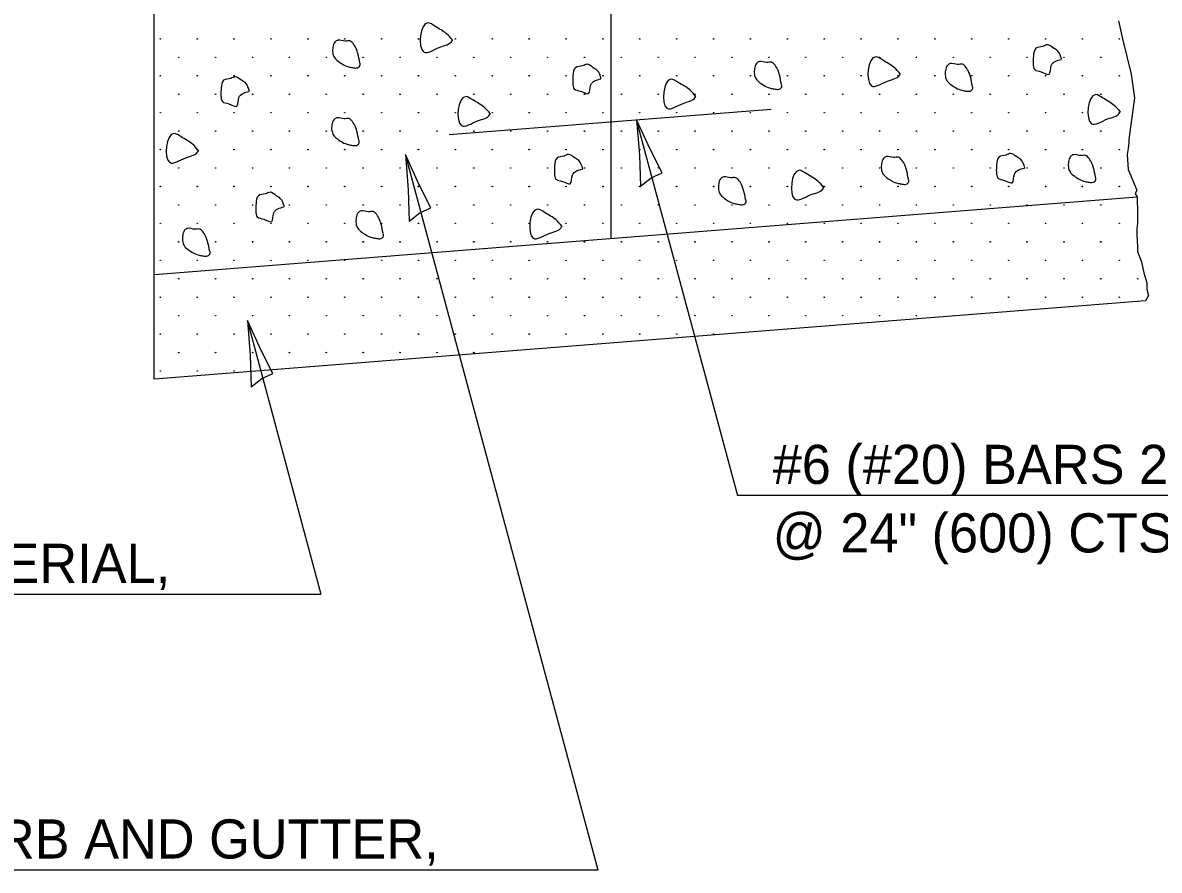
# Model space of a CAD drawing. Extents: x 99656 to 100336, y 99975 to 100415.
# Drawn here: x 99844.6 to 99931.7, y 100081.3 to 100146.3 of the extents above; entities that cross this region are included whole.
import ezdxf

# ---------------------------------------------------------------- set-up
doc = ezdxf.new("R2010")
doc.units = 0
for name, color, linetype in [('Design_PR_Back of Gutter or Curb line', 7, 'Continuous'), ('Design_PR_Roadway Notes', 7, 'Continuous'), ('Level 11', 7, 'Continuous'), ('Level 22', 7, 'Continuous'), ('Level 29', 7, 'Continuous'), ('Level 49', 7, 'Continuous')]:
    doc.layers.add(name, color=color, linetype=linetype)

msp = doc.modelspace()

# ---------------------------------------------------------------- linework, layer by layer
at = {"layer": 'Design_PR_Back of Gutter or Curb line'}
msp.add_line((99854.677, 100126.959), (99854.677, 100163.931), dxfattribs=at)
at = {"layer": 'Design_PR_Roadway Notes'}
for p, q in [((99899.42, 100110.008), (99891.664, 100138.822)), ((99888.708, 100081.296), (99873.93, 100136.146)), ((99867.47, 100102.422), (99861.81, 100123.444)), ((99977.344, 100110.009), (99899.419, 100110.009)), ((99867.469, 100102.422), (99785.551, 100102.422)), ((99888.708, 100081.296), (99780.979, 100081.296))]:
    msp.add_line(p, q, dxfattribs=at)
for points in [[(99891.954, 100133.722), (99892.776, 100134.366), (99893.624, 100134.756), (99892.732, 100136.52), (99891.664, 100138.822), (99891.888, 100136.12)], [(99874.22, 100131.048), (99875.042, 100131.69), (99875.89, 100132.082), (99874.998, 100133.844), (99873.93, 100136.146), (99874.156, 100133.444)], [(99862.1, 100118.344), (99862.922, 100118.988), (99863.77, 100119.378), (99862.878, 100121.142), (99861.81, 100123.444), (99862.034, 100120.742)]]:
    msp.add_lwpolyline(points, close=True, dxfattribs=at)
at = {"layer": 'Level 11'}
for points in [[(99877.532, 100144.952), (99877.082, 100145.42), (99876.2, 100145.99), (99875.66, 100146.248), (99875.33, 100144.022), (99876.572, 100144.382), (99877.514, 100144.88), (99877.556, 100144.964)], [(99870.434, 100143.194), (99870.29, 100143.902), (99870.176, 100144.226), (99869.942, 100144.634), (99869.672, 100144.862), (99869.306, 100144.85), (99868.76, 100144.922), (99868.52, 100144.778), (99868.376, 100144.394), (99868.358, 100143.95), (99868.49, 100143.59), (99868.79, 100143.296), (99869.174, 100143.038), (99869.648, 100142.864), (99869.942, 100142.81), (99870.272, 100142.81), (99870.47, 100143.008), (99870.458, 100143.17)], [(99924.26, 100143.44), (99923.948, 100144.094), (99923.642, 100144.298), (99923.162, 100144.568), (99922.82, 100144.442), (99922.274, 100144.298), (99922.094, 100143.698), (99922.076, 100143.128), (99922.19, 100142.672), (99922.694, 100142.498), (99923.294, 100142.312), (99923.462, 100142.984), (99924.23, 100143.44)], [(99888.956, 100141.952), (99888.644, 100142.606), (99888.338, 100142.81), (99887.858, 100143.08), (99887.516, 100142.954), (99886.97, 100142.81), (99886.784, 100142.21), (99886.772, 100141.64), (99886.88, 100141.184), (99887.384, 100141.01), (99887.984, 100140.824), (99888.152, 100141.496), (99888.92, 100141.952)], [(99902.762, 100141.556), (99902.618, 100142.27), (99902.51, 100142.588), (99902.276, 100142.996), (99902.006, 100143.23), (99901.634, 100143.212), (99901.094, 100143.284), (99900.854, 100143.14), (99900.71, 100142.756), (99900.692, 100142.318), (99900.818, 100141.958), (99901.124, 100141.658), (99901.508, 100141.406), (99901.982, 100141.226), (99902.276, 100141.172), (99902.606, 100141.172), (99902.804, 100141.37), (99902.786, 100141.532)], [(99911.87, 100142.348), (99911.42, 100142.822), (99910.544, 100143.392), (99909.998, 100143.644), (99909.668, 100141.424), (99910.91, 100141.784), (99911.852, 100142.276), (99911.894, 100142.366)], [(99917.408, 100141.406), (99917.264, 100142.12), (99917.15, 100142.438), (99916.922, 100142.846), (99916.646, 100143.08), (99916.28, 100143.062), (99915.734, 100143.134), (99915.494, 100142.99), (99915.35, 100142.606), (99915.338, 100142.168), (99915.464, 100141.808), (99915.77, 100141.514), (99916.154, 100141.256), (99916.622, 100141.082), (99916.922, 100141.022), (99917.246, 100141.022), (99917.45, 100141.226), (99917.432, 100141.382)], [(99861.974, 100140.986), (99861.662, 100141.646), (99861.356, 100141.844), (99860.876, 100142.114), (99860.534, 100141.988), (99859.988, 100141.844), (99859.802, 100141.244), (99859.79, 100140.674), (99859.898, 100140.218), (99860.402, 100140.044), (99861.002, 100139.858), (99861.17, 100140.53), (99861.938, 100140.986)], [(99896.186, 100140.638), (99895.736, 100141.112), (99894.86, 100141.676), (99894.314, 100141.934), (99893.984, 100139.708), (99895.226, 100140.068), (99896.168, 100140.566), (99896.21, 100140.656)], [(99880.43, 100139.3), (99879.98, 100139.774), (99879.098, 100140.344), (99878.558, 100140.596), (99878.228, 100138.376), (99879.47, 100138.736), (99880.412, 100139.228), (99880.454, 100139.318)], [(99928.742, 100139.45), (99928.292, 100139.924), (99927.416, 100140.488), (99926.87, 100140.746), (99926.54, 100138.52), (99927.782, 100138.88), (99928.724, 100139.378), (99928.766, 100139.468)], [(99870.356, 100137.242), (99870.212, 100137.956), (99870.098, 100138.274), (99869.87, 100138.682), (99869.594, 100138.916), (99869.228, 100138.898), (99868.682, 100138.97), (99868.442, 100138.826), (99868.298, 100138.442), (99868.286, 100138.004), (99868.412, 100137.644), (99868.718, 100137.35), (99869.102, 100137.092), (99869.57, 100136.918), (99869.87, 100136.858), (99870.194, 100136.858), (99870.398, 100137.062), (99870.38, 100137.218)], [(99858.056, 100136.474), (99857.606, 100136.948), (99856.724, 100137.518), (99856.184, 100137.77), (99855.854, 100135.55), (99857.096, 100135.91), (99858.038, 100136.402), (99858.08, 100136.492)], [(99887.54, 100135.04), (99887.228, 100135.694), (99886.928, 100135.898), (99886.448, 100136.168), (99886.1, 100136.042), (99885.56, 100135.898), (99885.374, 100135.298), (99885.356, 100134.728), (99885.47, 100134.272), (99885.974, 100134.098), (99886.574, 100133.912), (99886.742, 100134.584), (99887.51, 100135.04)], [(99912.5, 100134.272), (99912.356, 100134.986), (99912.248, 100135.304), (99912.014, 100135.712), (99911.744, 100135.946), (99911.372, 100135.928), (99910.832, 100136), (99910.592, 100135.856), (99910.448, 100135.472), (99910.43, 100135.034), (99910.556, 100134.674), (99910.862, 100134.374), (99911.246, 100134.122), (99911.72, 100133.942), (99912.014, 100133.888), (99912.344, 100133.888), (99912.542, 100134.086), (99912.524, 100134.248)], [(99921.434, 100135.118), (99921.122, 100135.772), (99920.822, 100135.97), (99920.342, 100136.246), (99919.994, 100136.114), (99919.454, 100135.97), (99919.268, 100135.37), (99919.25, 100134.806), (99919.364, 100134.35), (99919.868, 100134.17), (99920.468, 100133.99), (99920.636, 100134.662), (99921.404, 100135.118)], [(99926.846, 100134.416), (99926.702, 100135.13), (99926.594, 100135.448), (99926.36, 100135.856), (99926.09, 100136.09), (99925.718, 100136.072), (99925.178, 100136.144), (99924.938, 100136), (99924.794, 100135.616), (99924.776, 100135.178), (99924.902, 100134.818), (99925.208, 100134.524), (99925.592, 100134.266), (99926.066, 100134.092), (99926.36, 100134.032), (99926.69, 100134.032), (99926.888, 100134.236), (99926.87, 100134.392)], [(99900.014, 100132.712), (99899.87, 100133.42), (99899.756, 100133.744), (99899.528, 100134.152), (99899.252, 100134.38), (99898.886, 100134.368), (99898.34, 100134.44), (99898.1, 100134.296), (99897.956, 100133.912), (99897.944, 100133.468), (99898.07, 100133.108), (99898.376, 100132.814), (99898.76, 100132.556), (99899.228, 100132.382), (99899.528, 100132.328), (99899.852, 100132.328), (99900.056, 100132.526), (99900.038, 100132.688)], [(99905.996, 100133.654), (99905.552, 100134.122), (99904.67, 100134.692), (99904.124, 100134.95), (99903.8, 100132.724), (99905.036, 100133.084), (99905.984, 100133.582), (99906.02, 100133.666)], [(99864.65, 100132.142), (99864.338, 100132.796), (99864.032, 100133), (99863.552, 100133.27), (99863.21, 100133.144), (99862.664, 100133), (99862.478, 100132.4), (99862.466, 100131.83), (99862.574, 100131.374), (99863.078, 100131.2), (99863.678, 100131.014), (99863.846, 100131.686), (99864.614, 100132.142)], [(99872.216, 100130.108), (99872.072, 100130.822), (99871.958, 100131.14), (99871.73, 100131.548), (99871.454, 100131.782), (99871.088, 100131.764), (99870.542, 100131.836), (99870.302, 100131.692), (99870.158, 100131.308), (99870.146, 100130.87), (99870.272, 100130.51), (99870.578, 100130.21), (99870.962, 100129.958), (99871.43, 100129.778), (99871.73, 100129.724), (99872.054, 100129.724), (99872.258, 100129.922), (99872.24, 100130.084)], [(99885.926, 100130.678), (99885.482, 100131.152), (99884.6, 100131.716), (99884.054, 100131.974), (99883.73, 100129.748), (99884.966, 100130.108), (99885.914, 100130.606), (99885.95, 100130.696)], [(99858.908, 100128.77), (99858.764, 100129.484), (99858.656, 100129.802), (99858.422, 100130.21), (99858.152, 100130.444), (99857.78, 100130.426), (99857.24, 100130.498), (99857, 100130.354), (99856.856, 100129.97), (99856.838, 100129.532), (99856.964, 100129.172), (99857.27, 100128.872), (99857.654, 100128.62), (99858.128, 100128.44), (99858.422, 100128.386), (99858.752, 100128.386), (99858.95, 100128.584), (99858.932, 100128.746)]]:
    msp.add_spline(points, degree=3, dxfattribs=at)
at = {"layer": 'Level 22'}
for centre in [(99855.138, 100145.02), (99857.967, 100145.02), (99860.795, 100145.02), (99863.623, 100145.02), (99866.452, 100145.02), (99869.28, 100145.02), (99872.109, 100145.02), (99874.937, 100145.02), (99877.766, 100145.02), (99880.594, 100145.02), (99883.422, 100145.02), (99886.251, 100145.02), (99889.079, 100145.02), (99891.908, 100145.02), (99894.736, 100145.02), (99897.565, 100145.02), (99900.393, 100145.02), (99903.221, 100145.02), (99906.05, 100145.02), (99908.878, 100145.02), (99911.707, 100145.02), (99914.535, 100145.02), (99917.363, 100145.02), (99920.192, 100145.02), (99923.02, 100145.02), (99925.849, 100145.02), (99928.677, 100145.02), (99856.552, 100143.606), (99859.381, 100143.606), (99862.209, 100143.606), (99865.038, 100143.606), (99867.866, 100143.606), (99870.694, 100143.606), (99873.523, 100143.606), (99876.351, 100143.606), (99879.18, 100143.606), (99882.008, 100143.606), (99884.837, 100143.606), (99887.665, 100143.606), (99890.493, 100143.606), (99893.322, 100143.606), (99896.15, 100143.606), (99898.979, 100143.606), (99901.807, 100143.606), (99904.636, 100143.606), (99907.464, 100143.606), (99910.292, 100143.606), (99913.121, 100143.606), (99915.949, 100143.606), (99918.778, 100143.606), (99921.606, 100143.606), (99924.435, 100143.606), (99927.263, 100143.606), (99855.138, 100142.192), (99857.967, 100142.192), (99860.795, 100142.192), (99863.623, 100142.192), (99866.452, 100142.192), (99869.28, 100142.192), (99872.109, 100142.192), (99874.937, 100142.192), (99877.766, 100142.192), (99880.594, 100142.192), (99883.422, 100142.192), (99886.251, 100142.192), (99889.079, 100142.192), (99891.908, 100142.192), (99894.736, 100142.192), (99897.565, 100142.192), (99900.393, 100142.192), (99903.221, 100142.192), (99906.05, 100142.192), (99908.878, 100142.192), (99911.707, 100142.192), (99914.535, 100142.192), (99917.363, 100142.192), (99920.192, 100142.192), (99923.02, 100142.192), (99925.849, 100142.192), (99928.677, 100142.192), (99856.552, 100140.777), (99859.381, 100140.777), (99862.209, 100140.777), (99865.038, 100140.777), (99867.866, 100140.777), (99870.694, 100140.777), (99873.523, 100140.777), (99876.351, 100140.777), (99879.18, 100140.777), (99882.008, 100140.777), (99884.837, 100140.777), (99887.665, 100140.777), (99890.493, 100140.777), (99893.322, 100140.777), (99896.15, 100140.777), (99898.979, 100140.777), (99901.807, 100140.777), (99904.636, 100140.777), (99907.464, 100140.777), (99910.292, 100140.777), (99913.121, 100140.777), (99915.949, 100140.777), (99918.778, 100140.777), (99921.606, 100140.777), (99924.435, 100140.777), (99927.263, 100140.777), (99855.138, 100139.363), (99857.967, 100139.363), (99860.795, 100139.363), (99863.623, 100139.363), (99866.452, 100139.363), (99869.28, 100139.363), (99872.109, 100139.363), (99874.937, 100139.363), (99877.766, 100139.363), (99880.594, 100139.363), (99883.422, 100139.363), (99886.251, 100139.363), (99889.079, 100139.363), (99891.908, 100139.363), (99894.736, 100139.363), (99897.565, 100139.363), (99900.393, 100139.363), (99903.221, 100139.363), (99906.05, 100139.363), (99908.878, 100139.363), (99911.707, 100139.363), (99914.535, 100139.363), (99917.363, 100139.363), (99920.192, 100139.363), (99923.02, 100139.363), (99925.849, 100139.363), (99928.677, 100139.363), (99856.552, 100137.949), (99859.381, 100137.949), (99862.209, 100137.949), (99865.038, 100137.949), (99867.866, 100137.949), (99870.694, 100137.949), (99873.523, 100137.949), (99876.351, 100137.949), (99879.18, 100137.949), (99882.008, 100137.949), (99884.837, 100137.949), (99887.665, 100137.949), (99890.493, 100137.949), (99893.322, 100137.949), (99896.15, 100137.949), (99898.979, 100137.949), (99901.807, 100137.949), (99904.636, 100137.949), (99907.464, 100137.949), (99910.292, 100137.949), (99913.121, 100137.949), (99915.949, 100137.949), (99918.778, 100137.949), (99921.606, 100137.949), (99924.435, 100137.949), (99927.263, 100137.949), (99855.138, 100136.535), (99857.967, 100136.535), (99860.795, 100136.535), (99863.623, 100136.535), (99866.452, 100136.535), (99869.28, 100136.535), (99872.109, 100136.535), (99874.937, 100136.535), (99877.766, 100136.535), (99880.594, 100136.535), (99883.422, 100136.535), (99886.251, 100136.535), (99889.079, 100136.535), (99891.908, 100136.535), (99894.736, 100136.535), (99897.565, 100136.535), (99900.393, 100136.535), (99903.221, 100136.535), (99906.05, 100136.535), (99908.878, 100136.535), (99911.707, 100136.535), (99914.535, 100136.535), (99917.363, 100136.535), (99920.192, 100136.535), (99923.02, 100136.535), (99925.849, 100136.535), (99928.677, 100136.535), (99856.552, 100135.12), (99859.381, 100135.12), (99862.209, 100135.12), (99865.038, 100135.12), (99867.866, 100135.12), (99870.694, 100135.12), (99873.523, 100135.12), (99876.351, 100135.12), (99879.18, 100135.12), (99882.008, 100135.12), (99884.837, 100135.12), (99887.665, 100135.12), (99890.493, 100135.12), (99893.322, 100135.12), (99896.15, 100135.12), (99898.979, 100135.12), (99901.807, 100135.12), (99904.636, 100135.12), (99907.464, 100135.12), (99910.292, 100135.12), (99913.121, 100135.12), (99915.949, 100135.12), (99918.778, 100135.12), (99921.606, 100135.12), (99924.435, 100135.12), (99927.263, 100135.12), (99855.138, 100133.706), (99857.967, 100133.706), (99860.795, 100133.706), (99863.623, 100133.706), (99866.452, 100133.706), (99869.28, 100133.706), (99872.109, 100133.706), (99874.937, 100133.706), (99877.766, 100133.706), (99880.594, 100133.706), (99883.422, 100133.706), (99886.251, 100133.706), (99889.079, 100133.706), (99891.908, 100133.706), (99894.736, 100133.706), (99897.565, 100133.706), (99900.393, 100133.706), (99903.221, 100133.706), (99906.05, 100133.706), (99908.878, 100133.706), (99911.707, 100133.706), (99914.535, 100133.706), (99917.363, 100133.706), (99920.192, 100133.706), (99923.02, 100133.706), (99925.849, 100133.706), (99928.677, 100133.706), (99856.552, 100132.292), (99859.381, 100132.292), (99862.209, 100132.292), (99865.038, 100132.292), (99867.866, 100132.292), (99870.694, 100132.292), (99873.523, 100132.292), (99876.351, 100132.292), (99879.18, 100132.292), (99882.008, 100132.292), (99884.837, 100132.292), (99887.665, 100132.292), (99890.493, 100132.292), (99893.322, 100132.292), (99896.15, 100132.292), (99898.979, 100132.292), (99901.807, 100132.292), (99904.636, 100132.292), (99907.464, 100132.292), (99910.292, 100132.292), (99913.121, 100132.292), (99915.949, 100132.292), (99918.778, 100132.292), (99921.606, 100132.292), (99924.435, 100132.292), (99927.263, 100132.292), (99855.138, 100130.878), (99857.967, 100130.878), (99860.795, 100130.878), (99863.623, 100130.878), (99866.452, 100130.878), (99869.28, 100130.878), (99872.109, 100130.878), (99874.937, 100130.878), (99877.766, 100130.878), (99880.594, 100130.878), (99883.422, 100130.878), (99886.251, 100130.878), (99889.079, 100130.878), (99891.908, 100130.878), (99894.736, 100130.878), (99897.565, 100130.878), (99900.393, 100130.878), (99903.221, 100130.878), (99906.05, 100130.878), (99908.878, 100130.878), (99911.707, 100130.878), (99914.535, 100130.878), (99917.363, 100130.878), (99920.192, 100130.878), (99923.02, 100130.878), (99925.849, 100130.878), (99928.677, 100130.878), (99856.552, 100129.464), (99859.381, 100129.464), (99862.209, 100129.464), (99865.038, 100129.464), (99867.866, 100129.464), (99870.694, 100129.464), (99873.523, 100129.464), (99876.351, 100129.464), (99879.18, 100129.464), (99882.008, 100129.464), (99884.837, 100129.464), (99887.665, 100129.464), (99890.493, 100129.464), (99893.322, 100129.464), (99896.15, 100129.464), (99898.979, 100129.464), (99901.807, 100129.464), (99904.636, 100129.464), (99907.464, 100129.464), (99910.292, 100129.464), (99913.121, 100129.464), (99915.949, 100129.464), (99918.778, 100129.464), (99921.606, 100129.464), (99924.435, 100129.464), (99927.263, 100129.464), (99855.138, 100128.049), (99857.967, 100128.049), (99860.795, 100128.049), (99863.623, 100128.049), (99866.452, 100128.049), (99869.28, 100128.049), (99872.109, 100128.049), (99874.937, 100128.049), (99877.766, 100128.049), (99880.594, 100128.049), (99883.422, 100128.049), (99886.251, 100128.049), (99889.079, 100128.049), (99891.908, 100128.049), (99894.736, 100128.049), (99897.565, 100128.049), (99900.393, 100128.049), (99903.221, 100128.049), (99906.05, 100128.049), (99908.878, 100128.049), (99911.707, 100128.049), (99914.535, 100128.049), (99917.363, 100128.049), (99920.192, 100128.049), (99923.02, 100128.049), (99925.849, 100128.049), (99928.677, 100128.049), (99856.552, 100126.635), (99859.381, 100126.635), (99862.209, 100126.635), (99865.038, 100126.635), (99867.866, 100126.635), (99870.694, 100126.635), (99873.523, 100126.635), (99876.351, 100126.635), (99879.18, 100126.635), (99882.008, 100126.635), (99884.837, 100126.635), (99887.665, 100126.635), (99890.493, 100126.635), (99893.322, 100126.635), (99896.15, 100126.635), (99898.979, 100126.635), (99901.807, 100126.635), (99904.636, 100126.635), (99907.464, 100126.635), (99910.292, 100126.635), (99913.121, 100126.635), (99915.949, 100126.635), (99918.778, 100126.635), (99921.606, 100126.635), (99924.435, 100126.635), (99927.263, 100126.635), (99930.091, 100126.635), (99855.138, 100125.221), (99857.967, 100125.221), (99860.795, 100125.221), (99863.623, 100125.221), (99866.452, 100125.221), (99869.28, 100125.221), (99872.109, 100125.221), (99874.937, 100125.221), (99877.766, 100125.221), (99880.594, 100125.221), (99883.422, 100125.221), (99886.251, 100125.221), (99889.079, 100125.221), (99891.908, 100125.221), (99894.736, 100125.221), (99897.565, 100125.221), (99900.393, 100125.221), (99903.221, 100125.221), (99906.05, 100125.221), (99908.878, 100125.221), (99911.707, 100125.221), (99914.535, 100125.221), (99917.363, 100125.221), (99920.192, 100125.221), (99923.02, 100125.221), (99925.849, 100125.221), (99928.677, 100125.221), (99856.552, 100123.807), (99859.381, 100123.807), (99862.209, 100123.807), (99865.038, 100123.807), (99867.866, 100123.807), (99870.694, 100123.807), (99873.523, 100123.807), (99876.351, 100123.807), (99879.18, 100123.807), (99882.008, 100123.807), (99884.837, 100123.807), (99887.665, 100123.807), (99890.493, 100123.807), (99893.322, 100123.807), (99896.15, 100123.807), (99898.979, 100123.807), (99901.807, 100123.807), (99904.636, 100123.807), (99907.464, 100123.807), (99910.292, 100123.807), (99913.121, 100123.807), (99915.949, 100123.807), (99855.138, 100122.393), (99857.967, 100122.393), (99860.795, 100122.393), (99863.623, 100122.393), (99866.452, 100122.393), (99869.28, 100122.393), (99872.109, 100122.393), (99874.937, 100122.393), (99877.766, 100122.393), (99880.594, 100122.393), (99883.422, 100122.393), (99886.251, 100122.393), (99889.079, 100122.393), (99891.908, 100122.393), (99894.736, 100122.393), (99897.565, 100122.393), (99856.552, 100120.978), (99859.381, 100120.978), (99862.209, 100120.978), (99865.038, 100120.978), (99867.866, 100120.978), (99870.694, 100120.978), (99873.523, 100120.978), (99876.351, 100120.978), (99879.18, 100120.978), (99855.138, 100119.564), (99857.967, 100119.564), (99860.795, 100119.564)]:
    msp.add_circle(centre, 0.02, dxfattribs=at)
at = {"layer": 'Level 29'}
for p, q in [((99889.682, 100149.692), (99889.682, 100129.718)), ((99854.678, 100126.958), (99930.05, 100132.904)), ((99854.677, 100118.931), (99854.677, 100126.959)), ((99930.68, 100124.93), (99854.678, 100118.93))]:
    msp.add_line(p, q, dxfattribs=at)
msp.add_lwpolyline([(99928.628, 100146.404), (99928.928, 100145.018), (99929.594, 100142.306), (99929.834, 100140.494), (99929.414, 100137.296), (99929.414, 100137.116), (99929.348, 100136.63), (99929.288, 100136.15), (99929.348, 100135.004), (99930.014, 100133.432), (99929.894, 100133.132), (99930.05, 100132.904), (99930.074, 100131.62), (99930.074, 100130.9), (99930.014, 100130.474), (99930.014, 100129.994), (99930.074, 100129.088), (99930.074, 100128.728), (99930.374, 100127.942), (99930.56, 100127.096), (99930.8, 100126.31), (99930.8, 100125.83), (99930.92, 100125.344), (99930.68, 100124.93)], dxfattribs=at)
at = {"layer": 'Level 49'}
msp.add_line((99877.286, 100137.686), (99901.976, 100139.636), dxfattribs=at)

# ---------------------------------------------------------------- texts
at = {"layer": 'Design_PR_Roadway Notes'}
for s, p in [('#6 (#20) BARS 24" (600) LONG', (99902.097, 100110.907)), ('@ 24" (600) CTS.', (99902.097, 100105.657)), ('SUB-BASE GRANULAR MATERIAL,', (99789.91, 100103.323)), ('COMBINATION CONCRETE CURB AND GUTTER,', (99783.766, 100082.195))]:
    msp.add_text(s, height=3, dxfattribs=at).set_placement(p)

doc.saveas('drawing.dxf')
